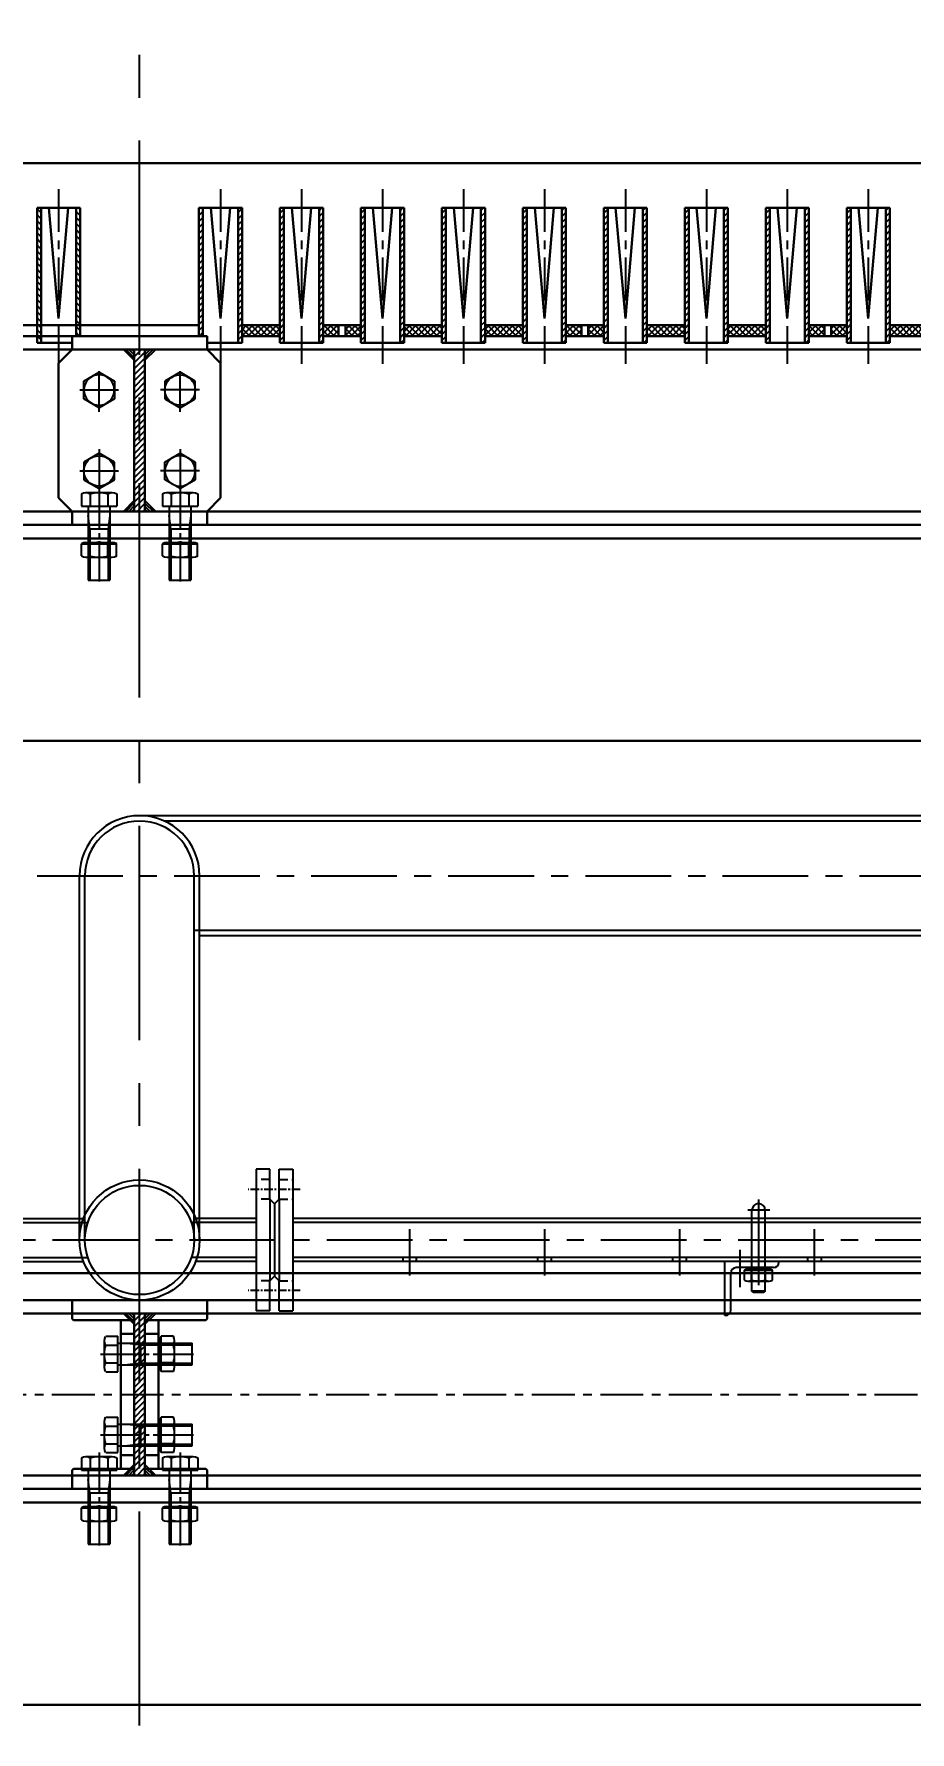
# Model space of a CAD drawing. Header units: millimetres. Extents: x -1286879 to -1269059, y -656245 to -631015.
# Drawn here: x -1282910 to -1282261, y -638821 to -637563 of the extents above; entities that cross this region are included whole.
import ezdxf

# ---------------------------------------------------------------- set-up
doc = ezdxf.new("R2010")
doc.units = ezdxf.units.MM
for name, pattern in [('CENTER', [50.8, 31.75, -6.35, 6.35, -6.35]), ('DASHED', [19.05, 12.7, -6.35]), ('EB_DASHDOT', [39, 30, -3, 3, -3])]:
    doc.linetypes.add(name, pattern=pattern)
doc.layers.get('0').update_dxf_attribs({"linetype": 'CONTINUOUS'})
doc.layers.get('Defpoints').update_dxf_attribs({"linetype": 'CONTINUOUS'})
for name, color, linetype in [('EbLayer1', 7, 'CONTINUOUS'), ('EbLayer2', 1, 'EB_DASHDOT'), ('EbLayer4', 7, 'CONTINUOUS')]:
    doc.layers.add(name, color=color, linetype=linetype)
doc.styles.add('HZ', font='txt.shx', dxfattribs={"width": 0.8, "bigfont": 'hztxt.shx'})
doc.dimstyles.new('gqb100', dxfattribs={"dimscale": 5, "dimtxt": 20, "dimasz": 15, "dimexe": 40, "dimexo": 8, "dimgap": 5, "dimtad": 1, "dimtoh": 1, "dimdec": 0, "dimdsep": 46, "dimtxsty": 'HZ', "dimcen": 5, "dimadec": 0, "dimazin": 0, "dimtfac": 1, "dimtdec": 0, "dimtmove": 0, "dimatfit": 3, "dimfxl": 1, "dimtolj": 1, "dimtzin": 0, "dimarcsym": 0})
pattern_1 = [(45, (-30260.9053, -118650.8062), (-2.24506403, 2.24506403), []), (135, (-30260.9053, -118650.8062), (-2.24506403, -2.24506403), [])]
pattern_2 = [(45, (-30260.9053, -118650.8062), (-2.24506403, 2.24506403), [])]

# ---------------------------------------------------------------- blocks, each defined once
blk = doc.blocks.new('EB_BLOCK1', base_point=(-28.1, -59.9))
at = {"layer": 'EbLayer1'}
for p, q in [((-38.1, -50.1), (-38.1, -69.7)), ((-37.2, -46.8), (-28.1, -46.8)), ((-28.1, -46.8), (-28.1, -73)), ((-37.2, -53.4), (-28.1, -53.4)), ((-28.1, -51.9), (-28.1, -67.9)), ((-28.1, -51.9), (26.9, -51.9)), ((-11.1, -51.9), (-11.1, -67.9)), ((26.9, -51.9), (26.9, -67.9)), ((-37.2, -66.5), (-28.1, -66.5)), ((-37.2, -73), (-28.1, -73)), ((-28.1, -67.9), (26.9, -67.9))]:
    blk.add_line(p, q, dxfattribs=at)
for centre, radius, start, end in [((-31.8, -50.1), 6.34, 148.9424, 211.0576), ((-14.1, -59.9), 24, 164.1807, 195.8193), ((-31.8, -69.7), 6.34, 148.9424, 211.0576)]:
    blk.add_arc(centre, radius, start, end, dxfattribs=at)
at = {"layer": 'EbLayer2', "linetype": 'EB_DASHDOT'}
blk.add_line((-41.1, -59.9), (29.9, -59.9), dxfattribs=at)
at = {"layer": 'EbLayer4'}
for p, q in [((-11.1, -53.1), (-21.1, -51.9)), ((-11.1, -53.1), (26.9, -53.1)), ((-21.1, -67.9), (-11.1, -66.7)), ((-11.1, -66.7), (26.9, -66.7))]:
    blk.add_line(p, q, dxfattribs=at)
blk = doc.blocks.new('EB_BLOCK2', base_point=(64.5, -59.9))
at = {"layer": 'EbLayer1'}
for p, q in [((64.5, -46.8), (53.1, -53.4)), ((75.8, -53.4), (64.5, -46.8)), ((53.1, -53.4), (53.1, -66.5)), ((75.8, -66.5), (75.8, -53.4)), ((53.1, -66.5), (64.5, -73)), ((64.5, -73), (75.8, -66.5))]:
    blk.add_line(p, q, dxfattribs=at)
blk.add_circle((64.5, -59.9), 11.3, dxfattribs=at)
at = {"layer": 'EbLayer2', "linetype": 'EB_DASHDOT'}
for p, q in [((64.5, -76), (64.5, -43.8)), ((78.8, -59.9), (50.1, -59.9))]:
    blk.add_line(p, q, dxfattribs=at)
blk = doc.blocks.new('*D339')
at = {"color": 0, "lineweight": -2, "ltscale": 0.5}
for p, q in [((-1282506.7, -632203.6), (-1280781.7, -632203.6)), ((-1280881.7, -632253.6), (-1280881.7, -654709.3)), ((-1280961.4, -654759.3), (-1280781.7, -654759.3))]:
    blk.add_line(p, q, dxfattribs=at)
at = {"color": 0, "ltscale": 0.5}
for points in [[(-1280890.1, -632253.6), (-1280873.4, -632253.6), (-1280881.7, -632203.6)], [(-1280890.1, -654709.3), (-1280873.4, -654709.3), (-1280881.7, -654759.3)]]:
    blk.add_solid(points, dxfattribs=at)
at = {"layer": 'Defpoints', "color": 0, "ltscale": 0.5}
for p in [(-1282536.7, -632203.6), (-1280991.4, -654759.3), (-1280881.7, -654759.3)]:
    blk.add_point(p, dxfattribs=at)
at = {"color": 0, "ltscale": 0.5, "insert": (-1280951.7, -643481.4), "char_height": 110, "attachment_point": 5, "rotation": 90, "style": 'HZ'}
blk.add_mtext('\\A1;~22556', dxfattribs=at)

msp = doc.modelspace()

# ---------------------------------------------------------------- hatches: boundary and pattern name
at = {"ltscale": 0.5}
h = msp.add_hatch(dxfattribs=at)
h.set_pattern_fill('ANSI31', color=256, style=0)
h.set_pattern_definition([(135, (-2535402.567, -118650.8062), (2.24506403, 2.24506403), [])])
h.paths.add_polyline_path([(-1282878.7, -637691.6), (-1282875.7, -637691.6), (-1282875.7, -637786.6), (-1282878.7, -637786.6)])
h.paths.add_polyline_path([(-1282907.7, -637691.6), (-1282904.7, -637691.6), (-1282904.7, -637791.6), (-1282907.7, -637791.6)])
h = msp.add_hatch(dxfattribs=at)
h.set_pattern_fill('ANSI31', color=256, style=0)
h.set_pattern_definition(pattern_2)
h.paths.add_polyline_path([(-1282784.7, -637691.6), (-1282787.7, -637691.6), (-1282787.7, -637786.6), (-1282784.7, -637786.6)])
h.paths.add_polyline_path([(-1282755.7, -637691.6), (-1282758.7, -637691.6), (-1282758.7, -637791.6), (-1282755.7, -637791.6)])
h = msp.add_hatch(dxfattribs=at)
h.set_pattern_fill('ANSI31', color=256, style=0)
h.set_pattern_definition(pattern_2)
h.paths.add_polyline_path([(-1282724.7, -637691.6), (-1282727.7, -637691.6), (-1282727.7, -637791.6), (-1282724.7, -637791.6)])
h.paths.add_polyline_path([(-1282695.7, -637691.6), (-1282698.7, -637691.6), (-1282698.7, -637791.6), (-1282695.7, -637791.6)])
h = msp.add_hatch(dxfattribs=at)
h.set_pattern_fill('ANSI31', color=256, style=0)
h.set_pattern_definition([(45, (-30200.9053, -118650.8062), (-2.24506403, 2.24506403), [])])
h.paths.add_polyline_path([(-1282664.7, -637691.6), (-1282667.7, -637691.6), (-1282667.7, -637791.6), (-1282664.7, -637791.6)])
h.paths.add_polyline_path([(-1282635.7, -637691.6), (-1282638.7, -637691.6), (-1282638.7, -637791.6), (-1282635.7, -637791.6)])
h = msp.add_hatch(dxfattribs=at)
h.set_pattern_fill('ANSI31', color=256, style=0)
h.set_pattern_definition([(45, (-30140.9053, -118650.8062), (-2.24506403, 2.24506403), [])])
h.paths.add_polyline_path([(-1282604.7, -637691.6), (-1282607.7, -637691.6), (-1282607.7, -637791.6), (-1282604.7, -637791.6)])
h.paths.add_polyline_path([(-1282575.7, -637691.6), (-1282578.7, -637691.6), (-1282578.7, -637791.6), (-1282575.7, -637791.6)])
h = msp.add_hatch(dxfattribs=at)
h.set_pattern_fill('ANSI31', color=256, style=0)
h.set_pattern_definition([(45, (-30080.9053, -118650.8062), (-2.24506403, 2.24506403), [])])
h.paths.add_polyline_path([(-1282544.7, -637691.6), (-1282547.7, -637691.6), (-1282547.7, -637791.6), (-1282544.7, -637791.6)])
h.paths.add_polyline_path([(-1282515.7, -637691.6), (-1282518.7, -637691.6), (-1282518.7, -637791.6), (-1282515.7, -637791.6)])
h = msp.add_hatch(dxfattribs=at)
h.set_pattern_fill('ANSI31', color=256, style=0)
h.set_pattern_definition([(45, (-30020.9053, -118650.8062), (-2.24506403, 2.24506403), [])])
h.paths.add_polyline_path([(-1282484.7, -637691.6), (-1282487.7, -637691.6), (-1282487.7, -637791.6), (-1282484.7, -637791.6)])
h.paths.add_polyline_path([(-1282455.7, -637691.6), (-1282458.7, -637691.6), (-1282458.7, -637791.6), (-1282455.7, -637791.6)])
h = msp.add_hatch(dxfattribs=at)
h.set_pattern_fill('ANSI31', color=256, style=0)
h.set_pattern_definition([(45, (-29960.9053, -118650.8062), (-2.24506403, 2.24506403), [])])
h.paths.add_polyline_path([(-1282424.7, -637691.6), (-1282427.7, -637691.6), (-1282427.7, -637791.6), (-1282424.7, -637791.6)])
h.paths.add_polyline_path([(-1282395.7, -637691.6), (-1282398.7, -637691.6), (-1282398.7, -637791.6), (-1282395.7, -637791.6)])
h = msp.add_hatch(dxfattribs=at)
h.set_pattern_fill('ANSI31', color=256, style=0)
h.set_pattern_definition([(45, (-29900.9053, -118650.8062), (-2.24506403, 2.24506403), [])])
h.paths.add_polyline_path([(-1282364.7, -637691.6), (-1282367.7, -637691.6), (-1282367.7, -637791.6), (-1282364.7, -637791.6)])
h.paths.add_polyline_path([(-1282335.7, -637691.6), (-1282338.7, -637691.6), (-1282338.7, -637791.6), (-1282335.7, -637791.6)])
h = msp.add_hatch(dxfattribs=at)
h.set_pattern_fill('ANSI31', color=256, style=0)
h.set_pattern_definition([(45, (-29840.9053, -118650.8062), (-2.24506403, 2.24506403), [])])
h.paths.add_polyline_path([(-1282304.7, -637691.6), (-1282307.7, -637691.6), (-1282307.7, -637791.6), (-1282304.7, -637791.6)])
h.paths.add_polyline_path([(-1282275.7, -637691.6), (-1282278.7, -637691.6), (-1282278.7, -637791.6), (-1282275.7, -637791.6)])
h = msp.add_hatch()
h.set_pattern_fill('ANSI37', color=256, style=0)
h.set_pattern_definition(pattern_1)
h.paths.add_polyline_path([(-1282727.7, -637786.6), (-1282727.7, -637778.6), (-1282755.7, -637778.6), (-1282755.7, -637786.6)])
h = msp.add_hatch()
h.set_pattern_fill('ANSI37', color=256, style=0)
h.set_pattern_definition(pattern_1)
h.paths.add_polyline_path([(-1282367.7, -637786.6), (-1282367.7, -637778.6), (-1282395.7, -637778.6), (-1282395.7, -637786.6)])
h.paths.add_polyline_path([(-1282427.7, -637786.6), (-1282427.7, -637778.6), (-1282455.7, -637778.6), (-1282455.7, -637786.6)])
h.paths.add_polyline_path([(-1282499.2, -637786.6), (-1282487.7, -637786.6), (-1282487.7, -637778.6), (-1282499.2, -637778.6)])
h.paths.add_polyline_path([(-1282504.2, -637786.6), (-1282504.2, -637778.6), (-1282515.7, -637778.6), (-1282515.7, -637786.6)])
h.paths.add_polyline_path([(-1282547.7, -637786.6), (-1282547.7, -637778.6), (-1282575.7, -637778.6), (-1282575.7, -637786.6)])
h.paths.add_polyline_path([(-1282607.7, -637786.6), (-1282607.7, -637778.6), (-1282635.7, -637778.6), (-1282635.7, -637786.6)])
h.paths.add_polyline_path([(-1282667.7, -637786.6), (-1282667.7, -637778.6), (-1282679.2, -637778.6), (-1282679.2, -637786.6)])
h.paths.add_polyline_path([(-1282684.2, -637786.6), (-1282684.2, -637778.6), (-1282695.7, -637778.6), (-1282695.7, -637786.6)])
h = msp.add_hatch()
h.set_pattern_fill('ANSI37', color=256, style=0)
h.set_pattern_definition(pattern_1)
h.paths.add_polyline_path([(-1282007.7, -637786.6), (-1282007.7, -637778.6), (-1282035.7, -637778.6), (-1282035.7, -637786.6)])
h.paths.add_polyline_path([(-1282067.7, -637786.6), (-1282067.7, -637778.6), (-1282095.7, -637778.6), (-1282095.7, -637786.6)])
h.paths.add_polyline_path([(-1282127.7, -637786.6), (-1282127.7, -637778.6), (-1282139.2, -637778.6), (-1282139.2, -637786.6)])
h.paths.add_polyline_path([(-1282144.2, -637786.6), (-1282144.2, -637778.6), (-1282155.7, -637778.6), (-1282155.7, -637786.6)])
h.paths.add_polyline_path([(-1282187.7, -637786.6), (-1282187.7, -637778.6), (-1282215.7, -637778.6), (-1282215.7, -637786.6)])
h.paths.add_polyline_path([(-1282247.7, -637786.6), (-1282247.7, -637778.6), (-1282275.7, -637778.6), (-1282275.7, -637786.6)])
h.paths.add_polyline_path([(-1282307.7, -637786.6), (-1282307.7, -637778.6), (-1282319.2, -637778.6), (-1282319.2, -637786.6)])
h.paths.add_polyline_path([(-1282335.7, -637786.6), (-1282324.2, -637786.6), (-1282324.2, -637778.6), (-1282335.7, -637778.6)])
h = msp.add_hatch()
h.set_pattern_fill('ANSI31', color=256, scale=0.5, style=0)
h.set_pattern_definition([(135, (-2819282.8306, 55865.2767), (1.1225320151, 1.1225320151), [])])
h.paths.add_polyline_path([(-1282843.7, -637796.6), (-1282835.7, -637796.6), (-1282835.7, -637804.6)])
h = msp.add_hatch(dxfattribs=at)
h.set_pattern_fill('ANSI31', color=256, style=0)
h.set_pattern_definition([(45, (-15287.3894, -119656.0307), (-2.24506403, 2.24506403), [])])
h.paths.add_polyline_path([(-1282831.7, -637916.6), (-1282827.7, -637916.6), (-1282827.7, -637796.6), (-1282831.7, -637796.6)])
h.paths.add_polyline_path([(-1282835.7, -637916.6), (-1282831.7, -637916.6), (-1282831.7, -637796.6), (-1282835.7, -637796.6)])
h = msp.add_hatch()
h.set_pattern_fill('ANSI31', color=256, scale=0.5, style=0)
h.set_pattern_definition([(45, (253619.3583, 55865.2767), (-1.1225320151, 1.1225320151), [])])
h.paths.add_polyline_path([(-1282819.7, -637796.6), (-1282827.7, -637796.6), (-1282827.7, -637804.6)])
h = msp.add_hatch()
h.set_pattern_fill('ANSI31', color=256, scale=0.5, style=0)
h.set_pattern_definition([(225, (-2819282.8306, -1331578.3804), (1.1225320151, -1.1225320151), [])])
h.paths.add_polyline_path([(-1282843.7, -637916.6), (-1282835.7, -637916.6), (-1282835.7, -637908.6)])
h = msp.add_hatch()
h.set_pattern_fill('ANSI31', color=256, scale=0.5, style=0)
h.set_pattern_definition([(315, (253619.3583, -1331578.3804), (-1.1225320151, -1.1225320151), [])])
h.paths.add_polyline_path([(-1282819.7, -637916.6), (-1282827.7, -637916.6), (-1282827.7, -637908.6)])
h = msp.add_hatch()
h.set_pattern_fill('ANSI31', color=256, scale=0.5, style=0)
h.set_pattern_definition([(135, (-2819282.8306, 55150.7767), (1.1225320151, 1.1225320151), [])])
h.paths.add_polyline_path([(-1282843.7, -638511.1), (-1282835.7, -638511.1), (-1282835.7, -638519.1)])
h = msp.add_hatch(dxfattribs=at)
h.set_pattern_fill('ANSI31', color=256, style=0)
h.set_pattern_definition([(45, (-15287.3894, -120370.5307), (-2.24506403, 2.24506403), [])])
h.paths.add_polyline_path([(-1282827.7, -638511.1), (-1282831.7, -638511.1), (-1282831.7, -638631.1), (-1282827.7, -638631.1)])
h.paths.add_polyline_path([(-1282831.7, -638511.1), (-1282835.7, -638511.1), (-1282835.7, -638631.1), (-1282831.7, -638631.1)])
h = msp.add_hatch()
h.set_pattern_fill('ANSI31', color=256, scale=0.5, style=0)
h.set_pattern_definition([(45, (253619.3583, 55150.7767), (-1.1225320151, 1.1225320151), [])])
h.paths.add_polyline_path([(-1282819.7, -638511.1), (-1282827.7, -638511.1), (-1282827.7, -638519.1)])
h = msp.add_hatch()
h.set_pattern_fill('ANSI31', color=256, scale=0.5, style=0)
h.set_pattern_definition([(225, (-2819282.8306, -1332292.8804), (1.1225320151, -1.1225320151), [])])
h.paths.add_polyline_path([(-1282843.7, -638631.1), (-1282835.7, -638631.1), (-1282835.7, -638623.1)])
h = msp.add_hatch()
h.set_pattern_fill('ANSI31', color=256, scale=0.5, style=0)
h.set_pattern_definition([(315, (253619.3583, -1332292.8804), (-1.1225320151, -1.1225320151), [])])
h.paths.add_polyline_path([(-1282819.7, -638631.1), (-1282827.7, -638631.1), (-1282827.7, -638623.1)])

# ---------------------------------------------------------------- linework, layer by layer
at = {"linetype": 'CENTER', "ltscale": 5}
msp.add_line((-1282831.7, -654818.5), (-1282831.7, -631981.8), dxfattribs=at)
at = {"color": 4, "ltscale": 0.5}
for p, q in [((-1281671.7, -638142.1), (-1282831.7, -638142.1)), ((-1281674.2, -638146.1), (-1282813.3, -638146.1)), ((-1282876.2, -638456.6), (-1282876.2, -638186.6)), ((-1282872.2, -638456.6), (-1282872.2, -638186.6)), ((-1282791.2, -638456.6), (-1282791.2, -638186.6)), ((-1282787.2, -638456.6), (-1282787.2, -638186.6)), ((-1281674.2, -638227.1), (-1282791.2, -638227.1)), ((-1281671.7, -638231.1), (-1282787.2, -638231.1)), ((-1282745.4, -638404.1), (-1282745.4, -638509.1)), ((-1282735.2, -638404.1), (-1282745.4, -638404.1)), ((-1282735.2, -638426.3), (-1282735.2, -638404.1)), ((-1282728.3, -638426.3), (-1282728.3, -638404.1)), ((-1282728.3, -638404.1), (-1282718.1, -638404.1)), ((-1282718.1, -638404.1), (-1282718.1, -638509.1)), ((-1282731.7, -638429.8), (-1282735.2, -638426.3)), ((-1282731.7, -638429.8), (-1282728.3, -638426.3)), ((-1282731.7, -638429.8), (-1282731.7, -638483.3)), ((-1282731.7, -638429.8), (-1282731.7, -638483.3)), ((-1282378, -638494.6), (-1282378, -638434.6)), ((-1282368, -638494.6), (-1282368, -638434.6)), ((-1282918.1, -638440.6), (-1282873.3, -638440.6)), ((-1282918.1, -638443.6), (-1282870.1, -638443.6)), ((-1282745.4, -638443.6), (-1282793.4, -638443.6)), ((-1282745.4, -638440.6), (-1282790.2, -638440.6)), ((-1281981.8, -638440.6), (-1282718.1, -638440.6)), ((-1281981.8, -638443.6), (-1282718.1, -638443.6)), ((-1282918.1, -638469.6), (-1282870.1, -638469.6)), ((-1282918.1, -638472.6), (-1282873.3, -638472.6)), ((-1282745.4, -638469.6), (-1282793.4, -638469.6)), ((-1282745.4, -638472.6), (-1282790.2, -638472.6)), ((-1281981.8, -638469.6), (-1282718.1, -638469.6)), ((-1281981.8, -638472.6), (-1282718.1, -638472.6)), ((-1282398, -638512.6), (-1282398, -638472.6)), ((-1282358, -638473.1), (-1282358, -638472.6)), ((-1282731.7, -638483.3), (-1282735.2, -638486.8)), ((-1282735.2, -638509.1), (-1282735.2, -638486.8)), ((-1282731.7, -638483.3), (-1282728.3, -638486.8)), ((-1282728.3, -638509.1), (-1282728.3, -638486.8)), ((-1282393.5, -638508.6), (-1282393.5, -638481.1)), ((-1282362, -638477.1), (-1282389.5, -638477.1)), ((-1282873.9, -638501.1), (-1282789.6, -638501.1)), ((-1282377, -638495.6), (-1282378, -638494.6)), ((-1282369, -638495.6), (-1282377, -638495.6)), ((-1282368, -638494.6), (-1282369, -638495.6)), ((-1282735.2, -638509.1), (-1282745.4, -638509.1)), ((-1282728.3, -638509.1), (-1282718.1, -638509.1)), ((-1282397.5, -638512.6), (-1282398, -638512.6))]:
    msp.add_line(p, q, dxfattribs=at)
at = {"linetype": 'CENTER', "ltscale": 2}
for p, q in [((-1282907.7, -638186.6), (-1281627.9, -638186.6)), ((-1282364.7, -638434.6), (-1282381, -638434.6)), ((-1282373, -638426.5), (-1282373, -638496.6)), ((-1282631.7, -638448.5), (-1282631.7, -638483)), ((-1282531.7, -638448.5), (-1282531.7, -638483)), ((-1282431.7, -638448.5), (-1282431.7, -638483)), ((-1282331.7, -638448.5), (-1282331.7, -638483)), ((-1283709, -638456.6), (-1281959.7, -638456.6)), ((-1282636.7, -638469.6), (-1282636.7, -638472.6)), ((-1282626.7, -638469.6), (-1282626.7, -638472.6)), ((-1282536.7, -638469.6), (-1282536.7, -638472.6)), ((-1282526.7, -638469.6), (-1282526.7, -638472.6)), ((-1282436.7, -638469.6), (-1282436.7, -638472.6)), ((-1282426.7, -638469.6), (-1282426.7, -638472.6)), ((-1282386.7, -638491.6), (-1282386.7, -638463.8)), ((-1282336.7, -638469.6), (-1282336.7, -638472.6)), ((-1282326.7, -638469.6), (-1282326.7, -638472.6))]:
    msp.add_line(p, q, dxfattribs=at)
at = {"color": 4, "linetype": 'DASHED', "ltscale": 0.5}
for p, q in [((-1282735.2, -638411.8), (-1282745.4, -638411.8)), ((-1282728.3, -638411.8), (-1282718.1, -638411.8)), ((-1282735.2, -638426.3), (-1282745.4, -638426.3)), ((-1282728.3, -638426.3), (-1282718.1, -638426.3)), ((-1282735.2, -638486.8), (-1282745.4, -638486.8)), ((-1282728.3, -638486.8), (-1282718.1, -638486.8)), ((-1282735.2, -638501.3), (-1282745.4, -638501.3)), ((-1282728.3, -638501.3), (-1282718.1, -638501.3))]:
    msp.add_line(p, q, dxfattribs=at)
at = {"linetype": 'CENTER', "ltscale": 0.2}
for p, q in [((-1282712.6, -638419.1), (-1282751.3, -638419.1)), ((-1282712.6, -638494.1), (-1282751.3, -638494.1))]:
    msp.add_line(p, q, dxfattribs=at)
at = {"ltscale": 0.5}
for p, q in [((-1282735.2, -638426.3), (-1282735.2, -638486.8)), ((-1282728.3, -638426.3), (-1282728.3, -638486.8)), ((-1282368, -638494.6), (-1282378, -638494.6))]:
    msp.add_line(p, q, dxfattribs=at)
at = {"color": 4, "ltscale": 0.5}
for radius in [44.5, 40.5]:
    msp.add_circle((-1282831.7, -638456.6), radius, dxfattribs=at)
for centre, radius, start, end in [((-1282831.7, -638186.6), 44.5, 0, 180), ((-1282831.7, -638186.6), 40.5, 0, 180), ((-1282373, -638434.6), 5, 0, 180), ((-1282362, -638473.1), 4, 270, 0), ((-1282389.5, -638481.1), 4, 90, 180), ((-1282397.5, -638508.6), 4, 270, 0)]:
    msp.add_arc(centre, radius, start, end, dxfattribs=at)
at = {"layer": 'EbLayer1'}
for p, q in [((-1282874.8, -637940.6), (-1282848.7, -637940.6)), ((-1282874.8, -637949.6), (-1282874.8, -637940.6)), ((-1282871.5, -637939.6), (-1282851.9, -637939.6)), ((-1282869.7, -637940.6), (-1282853.7, -637940.6)), ((-1282868.3, -637949.6), (-1282868.3, -637940.6)), ((-1282855.2, -637949.6), (-1282855.2, -637940.6)), ((-1282848.7, -637949.6), (-1282848.7, -637940.6)), ((-1282814.8, -637949.6), (-1282814.8, -637940.6)), ((-1282814.8, -637940.6), (-1282788.7, -637940.6)), ((-1282811.5, -637939.6), (-1282791.9, -637939.6)), ((-1282809.7, -637940.6), (-1282793.7, -637940.6)), ((-1282808.3, -637949.6), (-1282808.3, -637940.6)), ((-1282795.2, -637949.6), (-1282795.2, -637940.6)), ((-1282788.7, -637949.6), (-1282788.7, -637940.6)), ((-1282871.5, -637950.6), (-1282851.9, -637950.6)), ((-1282811.5, -637950.6), (-1282791.9, -637950.6)), ((-1282383.5, -638486.3), (-1282383.5, -638479)), ((-1282383.5, -638479), (-1282362.6, -638479)), ((-1282380.9, -638478.3), (-1282365.2, -638478.3)), ((-1282380.9, -638487), (-1282365.2, -638487)), ((-1282379.4, -638479), (-1282366.6, -638479)), ((-1282378.3, -638486.3), (-1282378.3, -638479)), ((-1282367.8, -638486.3), (-1282367.8, -638479)), ((-1282362.6, -638486.3), (-1282362.6, -638479)), ((-1282816.6, -638550.9), (-1282816.6, -638531.2)), ((-1282806.6, -638528), (-1282815.7, -638528)), ((-1282815.7, -638554.1), (-1282815.7, -638528)), ((-1282815.7, -638549.1), (-1282815.7, -638533.1)), ((-1282806.6, -638534.5), (-1282815.7, -638534.5)), ((-1282805.7, -638550.9), (-1282805.7, -638531.2)), ((-1282806.6, -638547.6), (-1282815.7, -638547.6)), ((-1282806.6, -638554.1), (-1282815.7, -638554.1)), ((-1282806.6, -638588), (-1282815.7, -638588)), ((-1282815.7, -638614.1), (-1282815.7, -638588)), ((-1282816.6, -638610.9), (-1282816.6, -638591.2)), ((-1282815.7, -638609.1), (-1282815.7, -638593.1)), ((-1282806.6, -638594.5), (-1282815.7, -638594.5)), ((-1282805.7, -638610.9), (-1282805.7, -638591.2)), ((-1282806.6, -638607.6), (-1282815.7, -638607.6)), ((-1282806.6, -638614.1), (-1282815.7, -638614.1)), ((-1282874.8, -638655.1), (-1282848.7, -638655.1)), ((-1282874.8, -638664.1), (-1282874.8, -638655.1)), ((-1282871.5, -638654.1), (-1282851.9, -638654.1)), ((-1282869.7, -638655.1), (-1282853.7, -638655.1)), ((-1282868.3, -638664.1), (-1282868.3, -638655.1)), ((-1282855.2, -638664.1), (-1282855.2, -638655.1)), ((-1282848.7, -638664.1), (-1282848.7, -638655.1)), ((-1282814.8, -638664.1), (-1282814.8, -638655.1)), ((-1282814.8, -638655.1), (-1282788.7, -638655.1)), ((-1282811.5, -638654.1), (-1282791.9, -638654.1)), ((-1282809.7, -638655.1), (-1282793.7, -638655.1)), ((-1282808.3, -638664.1), (-1282808.3, -638655.1)), ((-1282795.2, -638664.1), (-1282795.2, -638655.1)), ((-1282788.7, -638664.1), (-1282788.7, -638655.1)), ((-1282871.5, -638665.1), (-1282851.9, -638665.1)), ((-1282811.5, -638665.1), (-1282791.9, -638665.1))]:
    msp.add_line(p, q, dxfattribs=at)
for centre, radius, start, end in [((-1282871.5, -637946), 6.34, 58.9424, 121.0576), ((-1282861.7, -637963.6), 24, 74.1807, 105.8193), ((-1282851.9, -637946), 6.34, 58.9424, 121.0576), ((-1282811.5, -637946), 6.34, 58.9424, 121.0576), ((-1282801.7, -637963.6), 24, 74.1807, 105.8193), ((-1282791.9, -637946), 6.34, 58.9424, 121.0576), ((-1282871.5, -637944.2), 6.34, 238.9424, 301.0576), ((-1282861.7, -637926.6), 24, 254.1807, 285.8193), ((-1282851.9, -637944.2), 6.34, 238.9424, 301.0576), ((-1282811.5, -637944.2), 6.34, 238.9424, 301.0576), ((-1282801.7, -637926.6), 24, 254.1807, 285.8193), ((-1282791.9, -637944.2), 6.34, 238.9424, 301.0576), ((-1282380.9, -638483.4), 5.07, 58.9424, 121.0576), ((-1282380.9, -638482), 5.07, 238.9424, 301.0576), ((-1282373, -638497.5), 19.2, 74.1807, 105.8193), ((-1282373, -638467.8), 19.2, 254.1807, 285.8193), ((-1282365.2, -638483.4), 5.07, 58.9424, 121.0576), ((-1282365.2, -638482), 5.07, 238.9424, 301.0576), ((-1282810.3, -638531.2), 6.34, 148.9424, 211.0576), ((-1282792.6, -638541.1), 24, 164.1807, 195.8193), ((-1282812.1, -638531.2), 6.34, 328.9424, 31.0576), ((-1282829.7, -638541.1), 24, 344.1807, 15.8193), ((-1282810.3, -638550.9), 6.34, 148.9424, 211.0576), ((-1282812.1, -638550.9), 6.34, 328.9424, 31.0576), ((-1282810.3, -638591.2), 6.34, 148.9424, 211.0576), ((-1282812.1, -638591.2), 6.34, 328.9424, 31.0576), ((-1282792.6, -638601.1), 24, 164.1807, 195.8193), ((-1282829.7, -638601.1), 24, 344.1807, 15.8193), ((-1282810.3, -638610.9), 6.34, 148.9424, 211.0576), ((-1282812.1, -638610.9), 6.34, 328.9424, 31.0576), ((-1282871.5, -638660.5), 6.34, 58.9424, 121.0576), ((-1282871.5, -638658.7), 6.34, 238.9424, 301.0576), ((-1282861.7, -638678.1), 24, 74.1807, 105.8193), ((-1282861.7, -638641.1), 24, 254.1807, 285.8193), ((-1282851.9, -638660.5), 6.34, 58.9424, 121.0576), ((-1282851.9, -638658.7), 6.34, 238.9424, 301.0576), ((-1282811.5, -638660.5), 6.34, 58.9424, 121.0576), ((-1282811.5, -638658.7), 6.34, 238.9424, 301.0576), ((-1282801.7, -638678.1), 24, 74.1807, 105.8193), ((-1282801.7, -638641.1), 24, 254.1807, 285.8193), ((-1282791.9, -638660.5), 6.34, 58.9424, 121.0576), ((-1282791.9, -638658.7), 6.34, 238.9424, 301.0576)]:
    msp.add_arc(centre, radius, start, end, dxfattribs=at)
at = {"layer": 'EbLayer2', "color": 7, "linetype": 'CENTER'}
for p, q in [((-1282891.7, -637677.7), (-1282891.7, -637807.2)), ((-1282771.7, -637677.7), (-1282771.7, -637807.2)), ((-1282711.7, -637677.7), (-1282711.7, -637807.2)), ((-1282651.7, -637677.7), (-1282651.7, -637807.2)), ((-1282591.7, -637677.7), (-1282591.7, -637807.2)), ((-1282531.7, -637677.7), (-1282531.7, -637807.2)), ((-1282471.7, -637677.7), (-1282471.7, -637807.2)), ((-1282411.7, -637677.7), (-1282411.7, -637807.2)), ((-1282351.7, -637677.7), (-1282351.7, -637807.2)), ((-1282291.7, -637677.7), (-1282291.7, -637807.2)), ((-1283861.8, -638571.1), (-1281789.2, -638571.1))]:
    msp.add_line(p, q, dxfattribs=at)
at = {"layer": 'EbLayer4', "color": 6, "linetype": 'Continuous', "lineweight": 30}
for p, q in [((-1281851.7, -637658.6), (-1283811.7, -637658.6)), ((-1282907.7, -637791.6), (-1282907.7, -637691.6)), ((-1282907.7, -637691.6), (-1282875.7, -637691.6)), ((-1282904.7, -637791.6), (-1282904.7, -637691.6)), ((-1282891.7, -637773.6), (-1282898.9, -637691.6)), ((-1282891.7, -637773.6), (-1282884.6, -637691.6)), ((-1282878.7, -637786.6), (-1282878.7, -637691.6)), ((-1282875.7, -637786.6), (-1282875.7, -637691.6)), ((-1282787.7, -637786.6), (-1282787.7, -637691.6)), ((-1282755.7, -637691.6), (-1282787.7, -637691.6)), ((-1282784.7, -637786.6), (-1282784.7, -637691.6)), ((-1282771.7, -637773.6), (-1282778.9, -637691.6)), ((-1282771.7, -637773.6), (-1282764.6, -637691.6)), ((-1282758.7, -637791.6), (-1282758.7, -637691.6)), ((-1282755.7, -637791.6), (-1282755.7, -637691.6)), ((-1282727.7, -637791.6), (-1282727.7, -637691.6)), ((-1282695.7, -637691.6), (-1282727.7, -637691.6)), ((-1282724.7, -637791.6), (-1282724.7, -637691.6)), ((-1282711.7, -637773.6), (-1282718.9, -637691.6)), ((-1282711.7, -637773.6), (-1282704.6, -637691.6)), ((-1282698.7, -637791.6), (-1282698.7, -637691.6)), ((-1282695.7, -637791.6), (-1282695.7, -637691.6)), ((-1282667.7, -637791.6), (-1282667.7, -637691.6)), ((-1282635.7, -637691.6), (-1282667.7, -637691.6)), ((-1282664.7, -637791.6), (-1282664.7, -637691.6)), ((-1282651.7, -637773.6), (-1282658.9, -637691.6)), ((-1282651.7, -637773.6), (-1282644.6, -637691.6)), ((-1282638.7, -637791.6), (-1282638.7, -637691.6)), ((-1282635.7, -637791.6), (-1282635.7, -637691.6)), ((-1282607.7, -637791.6), (-1282607.7, -637691.6)), ((-1282575.7, -637691.6), (-1282607.7, -637691.6)), ((-1282604.7, -637791.6), (-1282604.7, -637691.6)), ((-1282591.7, -637773.6), (-1282598.9, -637691.6)), ((-1282591.7, -637773.6), (-1282584.6, -637691.6)), ((-1282578.7, -637791.6), (-1282578.7, -637691.6)), ((-1282575.7, -637791.6), (-1282575.7, -637691.6)), ((-1282547.7, -637791.6), (-1282547.7, -637691.6)), ((-1282515.7, -637691.6), (-1282547.7, -637691.6)), ((-1282544.7, -637791.6), (-1282544.7, -637691.6)), ((-1282531.7, -637773.6), (-1282538.9, -637691.6)), ((-1282531.7, -637773.6), (-1282524.6, -637691.6)), ((-1282518.7, -637791.6), (-1282518.7, -637691.6)), ((-1282515.7, -637791.6), (-1282515.7, -637691.6)), ((-1282487.7, -637791.6), (-1282487.7, -637691.6)), ((-1282455.7, -637691.6), (-1282487.7, -637691.6)), ((-1282484.7, -637791.6), (-1282484.7, -637691.6)), ((-1282471.7, -637773.6), (-1282478.9, -637691.6)), ((-1282471.7, -637773.6), (-1282464.6, -637691.6)), ((-1282458.7, -637791.6), (-1282458.7, -637691.6)), ((-1282455.7, -637791.6), (-1282455.7, -637691.6)), ((-1282427.7, -637791.6), (-1282427.7, -637691.6)), ((-1282395.7, -637691.6), (-1282427.7, -637691.6)), ((-1282424.7, -637791.6), (-1282424.7, -637691.6)), ((-1282411.7, -637773.6), (-1282418.9, -637691.6)), ((-1282411.7, -637773.6), (-1282404.6, -637691.6)), ((-1282398.7, -637791.6), (-1282398.7, -637691.6)), ((-1282395.7, -637791.6), (-1282395.7, -637691.6)), ((-1282367.7, -637791.6), (-1282367.7, -637691.6)), ((-1282335.7, -637691.6), (-1282367.7, -637691.6)), ((-1282364.7, -637791.6), (-1282364.7, -637691.6)), ((-1282351.7, -637773.6), (-1282358.9, -637691.6)), ((-1282351.7, -637773.6), (-1282344.6, -637691.6)), ((-1282338.7, -637791.6), (-1282338.7, -637691.6)), ((-1282335.7, -637791.6), (-1282335.7, -637691.6)), ((-1282307.7, -637791.6), (-1282307.7, -637691.6)), ((-1282275.7, -637691.6), (-1282307.7, -637691.6)), ((-1282304.7, -637791.6), (-1282304.7, -637691.6)), ((-1282291.7, -637773.6), (-1282298.9, -637691.6)), ((-1282291.7, -637773.6), (-1282284.6, -637691.6)), ((-1282278.7, -637791.6), (-1282278.7, -637691.6)), ((-1282275.7, -637791.6), (-1282275.7, -637691.6)), ((-1282787.7, -637778.6), (-1283811.7, -637778.6)), ((-1282727.7, -637778.6), (-1282755.7, -637778.6)), ((-1282667.7, -637778.6), (-1282695.7, -637778.6)), ((-1282684.2, -637778.6), (-1282684.2, -637786.6)), ((-1282679.2, -637778.6), (-1282679.2, -637786.6)), ((-1282607.7, -637778.6), (-1282635.7, -637778.6)), ((-1282547.7, -637778.6), (-1282575.7, -637778.6)), ((-1282487.7, -637778.6), (-1282515.7, -637778.6)), ((-1282504.2, -637778.6), (-1282504.2, -637786.6)), ((-1282499.2, -637778.6), (-1282499.2, -637786.6)), ((-1282427.7, -637778.6), (-1282455.7, -637778.6)), ((-1282367.7, -637778.6), (-1282395.7, -637778.6)), ((-1282307.7, -637778.6), (-1282335.7, -637778.6)), ((-1282324.2, -637778.6), (-1282324.2, -637786.6)), ((-1282319.2, -637778.6), (-1282319.2, -637786.6)), ((-1282247.7, -637778.6), (-1282275.7, -637778.6)), ((-1282781.7, -637786.6), (-1283814.7, -637786.6)), ((-1282907.7, -637791.6), (-1282881.7, -637791.6)), ((-1282881.7, -637786.6), (-1282881.7, -637796.6)), ((-1282781.7, -637786.6), (-1282781.7, -637796.6)), ((-1282755.7, -637791.6), (-1282781.7, -637791.6)), ((-1282727.7, -637786.6), (-1282755.7, -637786.6)), ((-1282695.7, -637791.6), (-1282727.7, -637791.6)), ((-1282667.7, -637786.6), (-1282695.7, -637786.6)), ((-1282635.7, -637791.6), (-1282667.7, -637791.6)), ((-1282607.7, -637786.6), (-1282635.7, -637786.6)), ((-1282575.7, -637791.6), (-1282607.7, -637791.6)), ((-1282547.7, -637786.6), (-1282575.7, -637786.6)), ((-1282515.7, -637791.6), (-1282547.7, -637791.6)), ((-1282487.7, -637786.6), (-1282515.7, -637786.6)), ((-1282455.7, -637791.6), (-1282487.7, -637791.6)), ((-1282427.7, -637786.6), (-1282455.7, -637786.6)), ((-1282395.7, -637791.6), (-1282427.7, -637791.6)), ((-1282367.7, -637786.6), (-1282395.7, -637786.6)), ((-1282335.7, -637791.6), (-1282367.7, -637791.6)), ((-1282307.7, -637786.6), (-1282335.7, -637786.6)), ((-1282275.7, -637791.6), (-1282307.7, -637791.6)), ((-1282247.7, -637786.6), (-1282275.7, -637786.6)), ((-1281848.7, -637796.6), (-1283814.7, -637796.6)), ((-1282881.7, -637796.6), (-1282891.7, -637806.6)), ((-1282891.7, -637806.6), (-1282891.7, -637906.6)), ((-1282835.7, -637796.6), (-1282835.7, -637916.6)), ((-1282827.7, -637796.6), (-1282827.7, -637916.6)), ((-1282781.7, -637796.6), (-1282771.7, -637806.6)), ((-1282771.7, -637806.6), (-1282771.7, -637906.6)), ((-1282881.7, -637916.6), (-1282891.7, -637906.6)), ((-1282781.7, -637916.6), (-1282771.7, -637906.6)), ((-1281848.7, -637916.6), (-1283814.7, -637916.6)), ((-1282881.7, -637916.6), (-1282881.7, -637926.6)), ((-1282781.7, -637916.6), (-1282781.7, -637926.6)), ((-1281841.7, -637926.6), (-1283814.7, -637926.6)), ((-1281921.7, -637936.6), (-1283814.7, -637936.6)), ((-1281831.7, -638086.6), (-1283831.7, -638086.6)), ((-1281831.7, -638481.1), (-1283831.7, -638481.1)), ((-1281923.7, -638501.1), (-1283739.7, -638501.1)), ((-1282881.7, -638501.1), (-1282881.7, -638515.1)), ((-1282781.7, -638501.1), (-1282781.7, -638515.1)), ((-1281841.7, -638511.1), (-1283741.7, -638511.1)), ((-1282835.7, -638511.1), (-1282835.7, -638631.1)), ((-1282827.7, -638511.1), (-1282827.7, -638631.1)), ((-1282881.7, -638515.1), (-1282880.7, -638516.1)), ((-1282835.7, -638516.1), (-1282880.7, -638516.1)), ((-1282845.7, -638516.1), (-1282845.7, -638626.1)), ((-1282835.7, -638526.1), (-1282845.7, -638526.1)), ((-1282782.7, -638516.1), (-1282827.7, -638516.1)), ((-1282817.7, -638526.1), (-1282827.7, -638526.1)), ((-1282817.7, -638516.1), (-1282817.7, -638626.1)), ((-1282782.7, -638516.1), (-1282781.7, -638515.1)), ((-1282881.7, -638627.1), (-1282880.7, -638626.1)), ((-1282881.7, -638627.1), (-1282881.7, -638641.1)), ((-1282835.7, -638626.1), (-1282880.7, -638626.1)), ((-1282835.7, -638616.1), (-1282845.7, -638616.1)), ((-1282817.7, -638616.1), (-1282827.7, -638616.1)), ((-1282782.7, -638626.1), (-1282827.7, -638626.1)), ((-1282782.7, -638626.1), (-1282781.7, -638627.1)), ((-1282781.7, -638627.1), (-1282781.7, -638641.1)), ((-1281848.7, -638631.1), (-1283814.7, -638631.1)), ((-1281841.7, -638641.1), (-1283814.7, -638641.1)), ((-1281921.7, -638651.1), (-1283814.7, -638651.1)), ((-1281831.7, -638801.1), (-1283831.7, -638801.1))]:
    msp.add_line(p, q, dxfattribs=at)
at = {"layer": 'EbLayer4', "color": 6}
for p, q in [((-1282835.7, -637804.6), (-1282843.7, -637796.6)), ((-1282827.7, -637804.6), (-1282819.7, -637796.6)), ((-1282835.7, -637908.6), (-1282843.7, -637916.6)), ((-1282827.7, -637908.6), (-1282819.7, -637916.6)), ((-1282801.7, -637916.6), (-1282861.7, -637916.6)), ((-1282801.7, -637916.6), (-1282819.7, -637916.6)), ((-1282801.7, -637926.6), (-1282861.7, -637926.6)), ((-1282835.7, -638519.1), (-1282843.7, -638511.1)), ((-1282827.7, -638519.1), (-1282819.7, -638511.1)), ((-1282835.7, -638623.1), (-1282843.7, -638631.1)), ((-1282827.7, -638623.1), (-1282819.7, -638631.1)), ((-1282801.7, -638631.1), (-1282861.7, -638631.1)), ((-1282801.7, -638631.1), (-1282819.7, -638631.1)), ((-1282801.7, -638641.1), (-1282861.7, -638641.1))]:
    msp.add_line(p, q, dxfattribs=at)

# ---------------------------------------------------------------- block references
at = {"layer": 'EbLayer1', "xscale": -1}
msp.add_blockref('EB_BLOCK2', (-1282861.7, -637826.6), dxfattribs=at)
at = {"layer": 'EbLayer1'}
msp.add_blockref('EB_BLOCK2', (-1282801.7, -637826.6), dxfattribs=at)
at = {"layer": 'EbLayer1', "rotation": 180}
msp.add_blockref('EB_BLOCK2', (-1282861.7, -637886.6), dxfattribs=at)
at = {"layer": 'EbLayer1', "xscale": -1}
for name, p, rotation in [('EB_BLOCK2', (-1282801.7, -637886.6), 180), ('EB_BLOCK1', (-1282861.7, -637912.6), 89.99999999973318), ('EB_BLOCK1', (-1282801.7, -637912.6), 90), ('EB_BLOCK1', (-1282847.7, -638541.1), 180), ('EB_BLOCK1', (-1282847.7, -638601.1), 180), ('EB_BLOCK1', (-1282861.7, -638627.1), 89.99999999973318), ('EB_BLOCK1', (-1282801.7, -638627.1), 90)]:
    msp.add_blockref(name, p, dxfattribs=dict(at, rotation=rotation))

# ---------------------------------------------------------------- dimensions: what is measured, and where the dimension line sits
at = {"ltscale": 0.5}
dim = msp.add_linear_dim(base=(-1280881.7, -654759.3), p1=(-1282536.7, -632203.6), p2=(-1280991.4, -654759.3), angle=90, text='~<>', dimstyle='gqb100', override={"dimtxt": 22, "dimasz": 10, "dimexe": 20, "dimexo": 6, "dimgap": 3}, dxfattribs=at)
dim.commit()
dim.dimension.update_dxf_attribs({"geometry": '*D339', "text_midpoint": (-1280951.7, -643481.4)})

doc.saveas('drawing.dxf')
